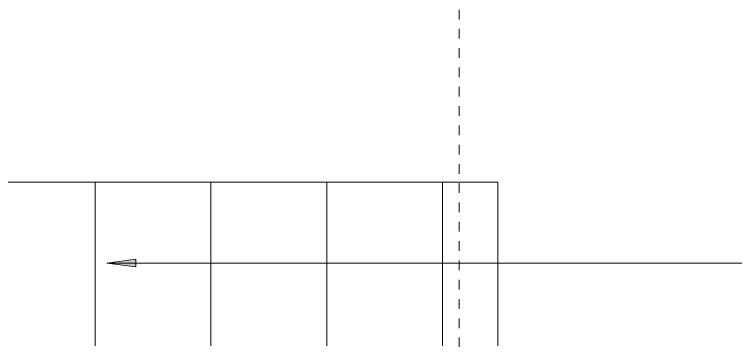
# Model space of a CAD drawing. Header units: metres. Extents: x -3 to 469, y -13 to 19.
# Drawn here: x 93.39 to 100.86, y 5.06 to 8.44 of the extents above; entities that cross this region are included whole.
import ezdxf

# ---------------------------------------------------------------- set-up
doc = ezdxf.new("R2010")
doc.units = ezdxf.units.M
doc.linetypes.add('Grid Line', pattern=[0.022225, 0.0127, -0.003175, 0.003175, -0.003175])
for name, color, linetype, lineweight in [('A-ANNO-KEYN', 7, 'Continuous', 5), ('A-DETL-1', 7, 'Continuous', 20), ('A-WALL', 7, 'Continuous', 9)]:
    doc.layers.add(name, color=color, linetype=linetype, lineweight=lineweight)
doc.layers.add('A-WALL-PATT-2', color=7, linetype='Continuous', lineweight=5, true_color=0x5f5f5f)
doc.layers.add('S-GRID-3', color=7, linetype='Grid Line', lineweight=5, true_color=0x0080c0)
pattern_1 = [(90, (95.427, 0), (-1.2, 7e-17), [])]

msp = doc.modelspace()

# ---------------------------------------------------------------- hatches: boundary and pattern name
at = {"layer": 'A-ANNO-KEYN'}
msp.add_hatch(color=256, dxfattribs=at).paths.add_polyline_path([(94.3508, 5.8597), (94.6508, 5.8202), (94.6508, 5.8992)])
at = {"layer": 'A-WALL-PATT-2'}
h = msp.add_hatch(dxfattribs=at)
h.set_pattern_fill('FP_2', color=256, style=0, pattern_type=2)
h.set_pattern_definition(pattern_1)
h.paths.add_polyline_path([(84.976, 0.85), (93.453, 0.85), (93.453, 5), (98.36, 5), (98.36, 6.7), (78.6266, 6.7), (78.6266, 6.0965), (78.6066, 6.0965), (78.6066, 0.85), (84.9175, 0.85)])
h = msp.add_hatch(dxfattribs=at)
h.set_pattern_fill('FP_2', color=256, style=0, pattern_type=2)
h.set_pattern_definition(pattern_1)
h.paths.add_polyline_path([(98.36, 5), (98.4, 5), (98.4, 6.7), (98.36, 6.7), (98.36, 5.0575)])

# ---------------------------------------------------------------- linework, layer by layer
at = {"layer": 'A-ANNO-KEYN'}
for p, q in [((94.6508, 5.8992), (94.3508, 5.8597)), ((94.3508, 5.8597), (94.6508, 5.8202)), ((94.3508, 5.8597), (101.0434, 5.8597)), ((94.6508, 5.8202), (94.6508, 5.8992))]:
    msp.add_line(p, q, dxfattribs=at)
at = {"layer": 'A-DETL-1'}
for p, q in [((98.4, 6.7), (78.6266, 6.7)), ((98.4, 5), (98.4, 6.7))]:
    msp.add_line(p, q, dxfattribs=at)
at = {"layer": 'A-WALL'}
for q in [(78.6266, 6.7), (98.4, 5)]:
    msp.add_line((98.4, 6.7), q, dxfattribs=at)
at = {"layer": 'S-GRID-3'}
msp.add_line((98, -0.6137), (98, 17.0155), dxfattribs=at)

doc.saveas('drawing.dxf')
